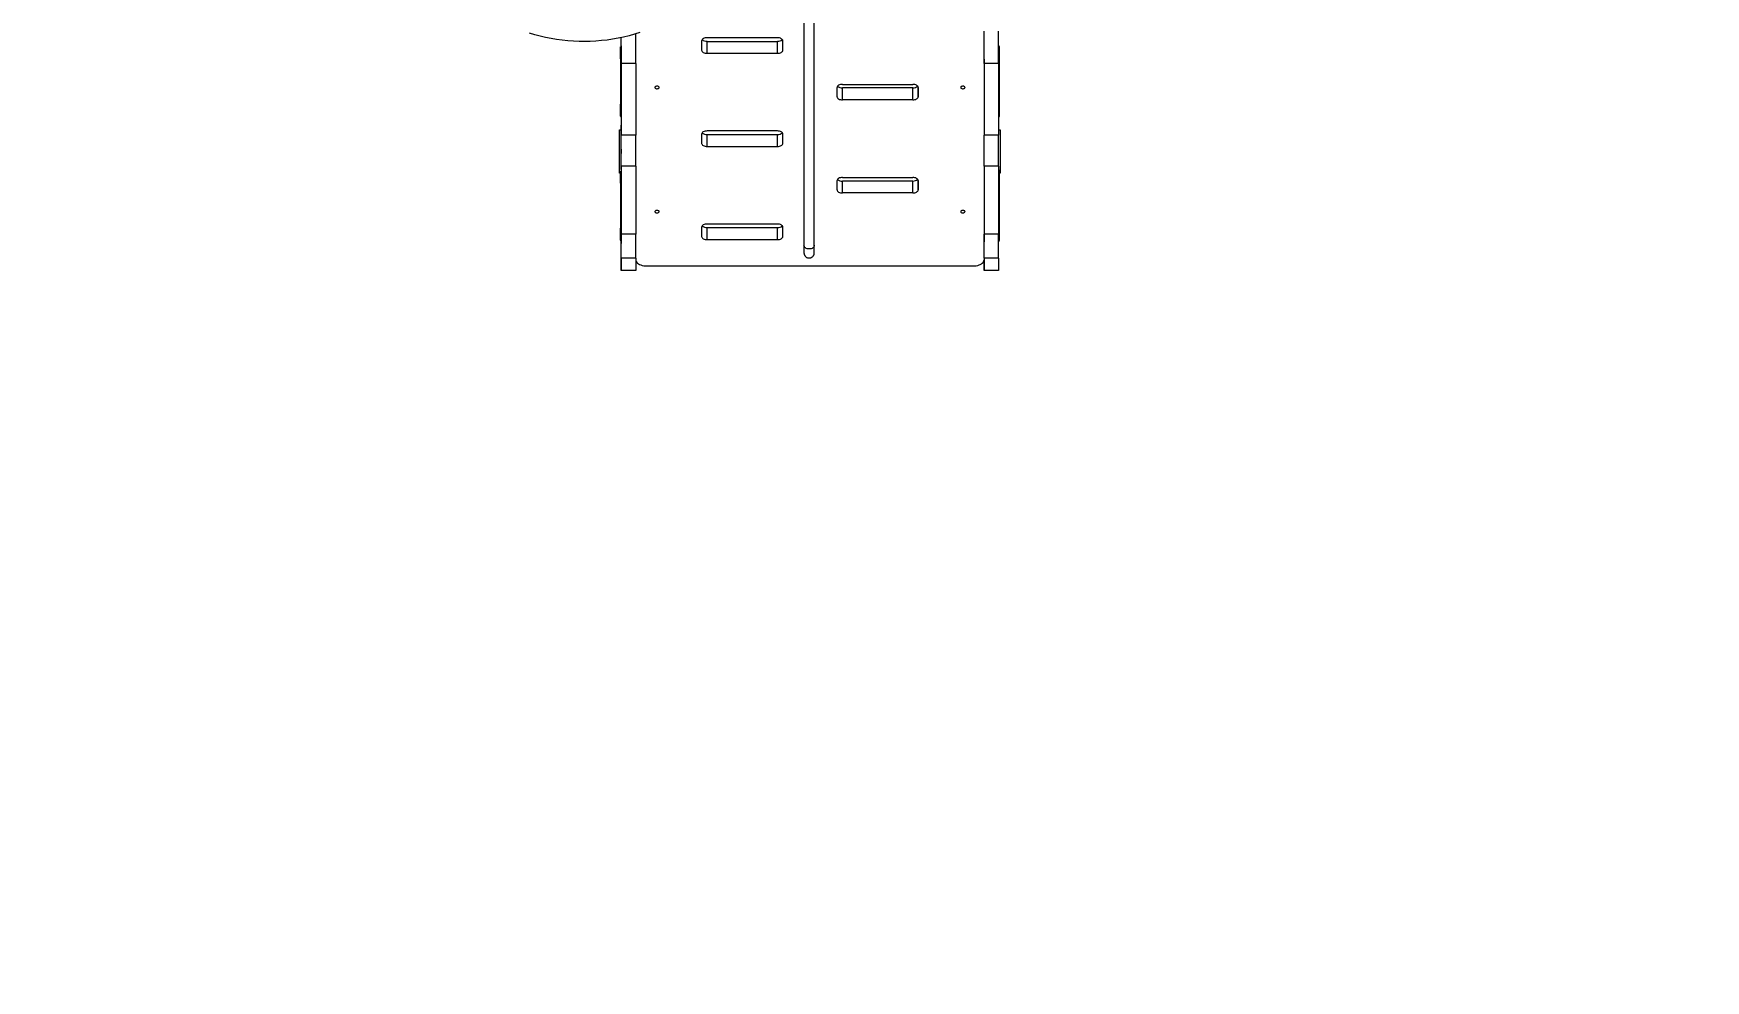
# Model space of a CAD drawing. Header units: millimetres. Extents: x 10665 to 29906, y -6125 to 7364.
# Drawn here: x 13693 to 16781, y -1018 to 731 of the extents above; entities that cross this region are included whole.
import ezdxf

# ---------------------------------------------------------------- set-up
doc = ezdxf.new("R2010")
doc.units = ezdxf.units.MM
for name, color, linetype in [('DIKOM_ОБЪЕКТ', 7, 'Continuous'), ('DIKOM_РАЗМЕР_ЗОНА', 7, 'Continuous'), ('DIKOM_РАЗМЕР_ОБЪЕКТА', 7, 'Continuous')]:
    doc.layers.add(name, color=color, linetype=linetype)
doc.styles.add('style1', font='arial.ttf', dxfattribs={"width": 0.8})
doc.dimstyles.new('1-50', dxfattribs={"dimtxt": 300, "dimasz": 200, "dimexe": 100, "dimexo": 0, "dimgap": 100, "dimtad": 1, "dimdec": 0, "dimtxsty": 'style1', "dimcen": 0, "dimclrd": 7, "dimclre": 7, "dimadec": 1, "dimazin": 2, "dimtfac": 1, "dimtdec": 0, "dimtmove": 1, "dimatfit": 3, "dimfxl": 0, "dimlwd": 25, "dimlwe": 18, "dimarcsym": 0})

# ---------------------------------------------------------------- blocks, each defined once
blk = doc.blocks.new('*D16')
at = {"layer": 'Defpoints', "color": 0, "transparency": 16777216}
for p in [(12665, 4926.5), (12665, 1146.9), (26947.7, -1821.9)]:
    blk.add_point(p, dxfattribs=at)
at = {"layer": 'DIKOM_РАЗМЕР_ОБЪЕКТА', "color": 7, "lineweight": 18, "transparency": 16777216}
for p, q in [((12665, 1146.9), (12665, 5026.5)), ((26947.7, -1821.9), (26947.7, 5026.5))]:
    blk.add_line(p, q, dxfattribs=at)
at = {"layer": 'DIKOM_РАЗМЕР_ОБЪЕКТА', "color": 7, "lineweight": 25, "transparency": 16777216}
blk.add_line((26747.7, 4926.5), (12865, 4926.5), dxfattribs=at)
at = {"layer": 'DIKOM_РАЗМЕР_ОБЪЕКТА', "color": 7, "transparency": 16777216}
for points in [[(12865, 4959.9), (12865, 4893.2), (12665, 4926.5)], [(26747.7, 4959.9), (26747.7, 4893.2), (26947.7, 4926.5)]]:
    blk.add_solid(points, dxfattribs=at)
at = {"layer": 'DIKOM_РАЗМЕР_ОБЪЕКТА', "color": 0, "transparency": 16777216, "insert": (21497, 5179.8), "char_height": 300, "attachment_point": 5, "style": 'style1'}
blk.add_mtext('14300', dxfattribs=at)
blk = doc.blocks.new('*D14')
at = {"layer": 'Defpoints', "color": 0, "transparency": 16777216}
for p in [(28947.7, 6914), (10665, 1629.9), (28947.7, -1535.4)]:
    blk.add_point(p, dxfattribs=at)
at = {"layer": 'DIKOM_РАЗМЕР_ЗОНА', "color": 7, "lineweight": 18, "transparency": 16777216}
for p, q in [((10665, 1629.9), (10665, 7014)), ((28947.7, -1535.4), (28947.7, 7014))]:
    blk.add_line(p, q, dxfattribs=at)
at = {"layer": 'DIKOM_РАЗМЕР_ЗОНА', "color": 7, "lineweight": 25, "transparency": 16777216}
blk.add_line((10865, 6914), (28747.7, 6914), dxfattribs=at)
at = {"layer": 'DIKOM_РАЗМЕР_ЗОНА', "color": 7, "transparency": 16777216}
for points in [[(10865, 6947.4), (10865, 6880.7), (10665, 6914)], [(28747.7, 6947.4), (28747.7, 6880.7), (28947.7, 6914)]]:
    blk.add_solid(points, dxfattribs=at)
at = {"layer": 'DIKOM_РАЗМЕР_ЗОНА', "color": 0, "transparency": 16777216, "insert": (21431.5, 7167.3), "char_height": 300, "attachment_point": 5, "style": 'style1'}
blk.add_mtext('18300', dxfattribs=at)

msp = doc.modelspace()

# ---------------------------------------------------------------- linework, layer by layer
at = {"layer": 'DIKOM_ОБЪЕКТ', "color": 7, "linetype": 'Continuous', "lineweight": 15}
for p, q in [((14778.4, 675.6), (14778.4, 723.6)), ((14778.4, 709), (14778.4, 723.6)), ((14805.4, 675.6), (14805.4, 730.7)), ((14926.9, 717.5), (14926.9, 700.3)), ((15066.9, 723.2), (14936.9, 723.2)), ((14936.9, 694.5), (14936.9, 716.6)), ((14936.9, 716.6), (15066.9, 716.6)), ((15066.9, 694.5), (15066.9, 716.6)), ((15076.9, 700.3), (15076.9, 717.5)), ((15076.9, 700.3), (15076.9, 717.5)), ((15448.4, 675.6), (15448.4, 735.4)), ((15475.4, 675.6), (15475.4, 735.4)), ((14776.9, 684.2), (14776.9, 706.3)), ((14776.9, 684.2), (14776.9, 578.7)), ((14778.4, 708.3), (14778.4, 704.9)), ((14778.4, 704.9), (14778.4, 695.1)), ((14778.4, 695.1), (14778.4, 683.9)), ((14778.4, 683.9), (14778.4, 577.3)), ((14936.9, 694.5), (15066.9, 694.5)), ((15448.4, 683.9), (15448.4, 577.3)), ((15476.9, 684.2), (15476.9, 706.3)), ((15476.9, 578.7), (15476.9, 684.2)), ((14778.4, 675.6), (14778.4, 543.6)), ((14805.4, 675.6), (14778.4, 675.6)), ((15448.4, 675.6), (15448.4, 543.6)), ((15475.4, 675.6), (15448.4, 675.6)), ((15176.9, 614.2), (15176.9, 631.4)), ((15186.9, 637.2), (15316.9, 637.2)), ((15186.9, 608.5), (15186.9, 630.6)), ((15316.9, 630.6), (15186.9, 630.6)), ((15316.9, 608.5), (15316.9, 630.6)), ((15326.9, 614.2), (15326.9, 631.5)), ((15326.9, 631.4), (15326.9, 614.2)), ((14776.9, 578.7), (14776.9, 600.8)), ((15316.9, 608.5), (15186.9, 608.5)), ((14778.4, 577.3), (14778.4, 575.8)), ((14778.4, 576), (14778.4, 562)), ((14778.4, 552.8), (14778.4, 562)), ((15448.4, 577.3), (15448.4, 575.8)), ((14775.4, 473.4), (14775.4, 553.4)), ((14775.4, 553.4), (14775.4, 553.4)), ((14775.4, 473.4), (14775.4, 553.4)), ((14775.4, 553.4), (14778.4, 553.4)), ((14775.4, 553.4), (14778.4, 553.4)), ((14805.4, 543.6), (14778.4, 543.6)), ((14805.4, 486), (14805.4, 543.6)), ((14926.9, 545.4), (14926.9, 528.2)), ((15066.9, 551.2), (14936.9, 551.2)), ((14936.9, 522.5), (14936.9, 544.6)), ((14936.9, 544.6), (15066.9, 544.6)), ((15066.9, 522.5), (15066.9, 544.6)), ((15076.9, 528.2), (15076.9, 545.4)), ((15076.9, 528.2), (15076.9, 545.4)), ((15475.4, 543.6), (15448.4, 543.6)), ((15475.4, 553.4), (15478.4, 553.4)), ((15475.4, 553.4), (15478.4, 553.4)), ((15475.4, 486), (15475.4, 543.6)), ((15478.4, 553.4), (15478.4, 553.4)), ((15478.4, 553.4), (15478.4, 473.4)), ((14778.4, 517.3), (14778.4, 509.3)), ((14778.4, 517.3), (14778.4, 509.3)), ((14936.9, 522.5), (15066.9, 522.5)), ((14775.4, 473.4), (14775.4, 473.4)), ((14776.9, 473.4), (14775.4, 473.4)), ((14776.9, 454.8), (14776.9, 476.9)), ((14776.9, 476.9), (14776.9, 371.4)), ((14778.4, 486), (14778.4, 360.4)), ((14805.4, 486), (14778.4, 486)), ((14778.4, 478.9), (14778.4, 475.5)), ((14778.4, 475.5), (14778.4, 465.7)), ((14778.4, 465.7), (14778.4, 454.5)), ((15186.9, 465.1), (15316.9, 465.1)), ((15448.4, 486), (15448.4, 360.4)), ((15475.4, 486), (15448.4, 486)), ((15476.9, 454.8), (15476.9, 476.9)), ((15478.4, 473.4), (15476.9, 473.4)), ((14776.9, 454.8), (14776.9, 349.3)), ((14778.4, 454.5), (14778.4, 347.9)), ((15176.9, 442.2), (15176.9, 459.4)), ((15186.9, 436.5), (15186.9, 458.6)), ((15316.9, 458.6), (15186.9, 458.6)), ((15316.9, 436.5), (15186.9, 436.5)), ((15316.9, 436.5), (15316.9, 458.6)), ((15326.9, 459.4), (15326.9, 442.2)), ((15326.9, 442.2), (15326.9, 459.4)), ((15448.4, 454.5), (15448.4, 347.9)), ((15476.9, 349.3), (15476.9, 454.8)), ((14776.9, 349.3), (14776.9, 371.4)), ((14926.9, 373.4), (14926.9, 356.2)), ((15066.9, 379.1), (14936.9, 379.1)), ((14936.9, 350.4), (14936.9, 372.6)), ((14936.9, 372.6), (15066.9, 372.6)), ((15066.9, 350.4), (15066.9, 372.6)), ((15076.9, 356.2), (15076.9, 373.4)), ((15076.9, 356.2), (15076.9, 373.4)), ((14778.4, 315.9), (14778.4, 360.4)), ((14805.4, 360.4), (14778.4, 360.4)), ((14778.4, 347.9), (14778.4, 346.4)), ((14778.4, 346.6), (14778.4, 343.4)), ((14778.4, 293.4), (14778.4, 343.4)), ((14805.4, 315.9), (14805.4, 360.4)), ((14936.9, 350.4), (15066.9, 350.4)), ((15115.9, 357.5), (15115.9, 338)), ((15448.4, 315.9), (15448.4, 360.4)), ((15475.4, 360.4), (15448.4, 360.4)), ((15448.4, 347.9), (15448.4, 346.4)), ((15475.4, 315.9), (15475.4, 360.4)), ((14778.4, 315.9), (14778.4, 293.4)), ((14805.4, 315.9), (14778.4, 315.9)), ((14805.4, 315.9), (14805.4, 293.4)), ((15475.4, 315.9), (15448.4, 315.9)), ((15448.4, 293.4), (15448.4, 313.1)), ((15475.4, 315.9), (15475.4, 293.4)), ((14778.4, 293.4), (14778.4, 293.4)), ((14805.4, 293.4), (14778.4, 293.4)), ((14825.4, 301.7), (15428.4, 301.7)), ((15448.4, 293.4), (15448.4, 293.4)), ((15475.4, 293.4), (15448.4, 293.4))]:
    msp.add_line(p, q, dxfattribs=at)
at = {"layer": 'DIKOM_ОБЪЕКТ', "color": 7, "linetype": 'Continuous', "lineweight": 15, "flags": 128}
for points in [[(14812.6, 733), (14802.8, 729.9), (14792.9, 727.1), (14782.8, 724.6), (14772.7, 722.4), (14762.5, 720.6), (14752.2, 719.1), (14741.9, 717.9), (14731.5, 717), (14721.2, 716.4), (14710.8, 716.2), (14700.4, 716.3), (14690, 716.7), (14679.6, 717.5), (14669.2, 718.5), (14659, 719.9), (14648.7, 721.7), (14638.6, 723.7), (14628.5, 726.1), (14618.5, 728.8), (14608.7, 731.7)], [(14936.9, 723.2), (14935, 723.1), (14933.1, 722.8), (14931.4, 722.2), (14929.9, 721.5), (14928.6, 720.6), (14927.7, 719.7), (14927.1, 718.6), (14926.9, 717.5)], [(15076.9, 717.5), (15076.7, 718.6), (15076.2, 719.7), (15075.2, 720.6), (15074, 721.5), (15072.5, 722.2), (15070.8, 722.8), (15068.9, 723.1), (15066.9, 723.2)], [(14926.9, 700.3), (14927.1, 699.1), (14927.7, 698.1), (14928.6, 697.1), (14929.9, 696.2), (14931.4, 695.5), (14933.1, 695), (14935, 694.6), (14936.9, 694.5)], [(15066.9, 694.5), (15068.9, 694.6), (15070.8, 695), (15072.5, 695.5), (15074, 696.2), (15075.2, 697.1), (15076.2, 698.1), (15076.7, 699.1), (15076.9, 700.3)], [(14805.4, 675.6), (14805.4, 667.6), (14805.4, 659.7), (14805.4, 652), (14805.4, 644.5), (14805.4, 637.2), (14805.4, 630), (14805.4, 623.1), (14805.4, 616.4), (14805.4, 610), (14805.4, 603.8), (14805.4, 597.8), (14805.4, 592.1), (14805.4, 586.7), (14805.4, 581.5), (14805.4, 576.7), (14805.4, 572.2), (14805.4, 567.9), (14805.4, 564), (14805.4, 560.4), (14805.4, 557.1), (14805.4, 554.1), (14805.4, 551.5), (14805.4, 549.2), (14805.4, 547.3), (14805.4, 545.7), (14805.4, 544.5), (14805.4, 543.6)], [(15475.4, 675.6), (15475.4, 667.6), (15475.4, 659.7), (15475.4, 652), (15475.4, 644.5), (15475.4, 637.2), (15475.4, 630), (15475.4, 623.1), (15475.4, 616.4), (15475.4, 610), (15475.4, 603.8), (15475.4, 597.8), (15475.4, 592.1), (15475.4, 586.7), (15475.4, 581.5), (15475.4, 576.7), (15475.4, 572.2), (15475.4, 567.9), (15475.4, 564), (15475.4, 560.4), (15475.4, 557.1), (15475.4, 554.1), (15475.4, 551.5), (15475.4, 549.2), (15475.4, 547.3), (15475.4, 545.7), (15475.4, 544.5), (15475.4, 543.6)], [(14848.4, 631.4), (14848.2, 632.1), (14847.7, 632.7), (14846.9, 633.2), (14845.9, 633.6), (14844.7, 633.7), (14843.5, 633.7), (14842.4, 633.4), (14841.5, 633), (14840.8, 632.4), (14840.5, 631.8), (14840.5, 631.1), (14840.8, 630.4), (14841.5, 629.9), (14842.4, 629.5), (14843.5, 629.2), (14844.7, 629.2), (14845.9, 629.3), (14846.9, 629.6), (14847.7, 630.1), (14848.2, 630.8), (14848.4, 631.4)], [(15186.9, 637.2), (15185, 637.1), (15183.1, 636.7), (15181.4, 636.2), (15179.9, 635.5), (15178.6, 634.6), (15177.7, 633.6), (15177.1, 632.6), (15176.9, 631.4)], [(15326.9, 631.4), (15326.7, 632.6), (15326.2, 633.6), (15325.2, 634.6), (15324, 635.5), (15322.5, 636.2), (15320.8, 636.7), (15318.9, 637.1), (15316.9, 637.2)], [(15413.4, 631.4), (15413.2, 632.1), (15412.7, 632.7), (15411.9, 633.2), (15410.9, 633.6), (15409.7, 633.7), (15408.5, 633.7), (15407.4, 633.4), (15406.5, 633), (15405.8, 632.4), (15405.5, 631.8), (15405.5, 631.1), (15405.8, 630.4), (15406.5, 629.9), (15407.4, 629.5), (15408.5, 629.2), (15409.7, 629.2), (15410.9, 629.3), (15411.9, 629.6), (15412.7, 630.1), (15413.2, 630.8), (15413.4, 631.4)], [(15176.9, 614.2), (15177.1, 613.1), (15177.7, 612), (15178.6, 611), (15179.9, 610.2), (15181.4, 609.5), (15183.1, 608.9), (15185, 608.6), (15186.9, 608.5)], [(15316.9, 608.5), (15318.9, 608.6), (15320.8, 608.9), (15322.5, 609.5), (15324, 610.2), (15325.2, 611), (15326.2, 612), (15326.7, 613.1), (15326.9, 614.2)], [(14778.4, 479.6), (14778.4, 479.8), (14778.4, 485.5), (14778.4, 491.1), (14778.4, 496.6), (14778.4, 502), (14778.4, 507.2), (14778.4, 512.2), (14778.4, 517), (14778.4, 521.6), (14778.4, 525.9), (14778.4, 530.1), (14778.4, 533.9), (14778.4, 537.5), (14778.4, 540.8), (14778.4, 543.9), (14778.4, 546.6), (14778.4, 549), (14778.4, 551), (14778.4, 552.8)], [(14778.4, 486), (14778.4, 491.5), (14778.4, 496.9), (14778.4, 502), (14778.4, 507), (14778.4, 511.7), (14778.4, 516.1), (14778.4, 520.3), (14778.4, 524.1), (14778.4, 527.7), (14778.4, 530.9), (14778.4, 533.8), (14778.4, 536.3), (14778.4, 538.5), (14778.4, 540.4), (14778.4, 541.8), (14778.4, 542.9), (14778.4, 543.6)], [(14936.9, 551.2), (14935, 551), (14933.1, 550.7), (14931.4, 550.2), (14929.9, 549.5), (14928.6, 548.6), (14927.7, 547.6), (14927.1, 546.5), (14926.9, 545.4)], [(14926.9, 528.2), (14927.1, 527.1), (14927.7, 526), (14928.6, 525), (14929.9, 524.2), (14931.4, 523.4), (14933.1, 522.9), (14935, 522.6), (14936.9, 522.5)], [(15076.9, 545.4), (15076.7, 546.5), (15076.2, 547.6), (15075.2, 548.6), (15074, 549.5), (15072.5, 550.2), (15070.8, 550.7), (15068.9, 551), (15066.9, 551.2)], [(15066.9, 522.5), (15068.9, 522.6), (15070.8, 522.9), (15072.5, 523.4), (15074, 524.2), (15075.2, 525), (15076.2, 526), (15076.7, 527.1), (15076.9, 528.2)], [(15448.4, 486), (15448.4, 491.5), (15448.4, 496.9), (15448.4, 502), (15448.4, 507), (15448.4, 511.7), (15448.4, 516.1), (15448.4, 520.3), (15448.4, 524.1), (15448.4, 527.7), (15448.4, 530.9), (15448.4, 533.8), (15448.4, 536.3), (15448.4, 538.5), (15448.4, 540.4), (15448.4, 541.8), (15448.4, 542.9), (15448.4, 543.6)], [(14805.4, 486), (14805.4, 478), (14805.4, 470.3), (14805.4, 462.7), (14805.4, 455.3), (14805.4, 448.1), (14805.4, 441.1), (14805.4, 434.4), (14805.4, 427.8), (14805.4, 421.5), (14805.4, 415.5), (14805.4, 409.8), (14805.4, 404.3), (14805.4, 399.1), (14805.4, 394.2), (14805.4, 389.5), (14805.4, 385.2), (14805.4, 381.3), (14805.4, 377.6), (14805.4, 374.2), (14805.4, 371.2), (14805.4, 368.6), (14805.4, 366.2), (14805.4, 364.3), (14805.4, 362.6), (14805.4, 361.4), (14805.4, 360.4)], [(15186.9, 465.1), (15185, 465), (15183.1, 464.7), (15181.4, 464.2), (15179.9, 463.5), (15178.6, 462.6), (15177.7, 461.6), (15177.1, 460.5), (15176.9, 459.4)], [(15326.9, 459.4), (15326.7, 460.5), (15326.2, 461.6), (15325.2, 462.6), (15324, 463.5), (15322.5, 464.2), (15320.8, 464.7), (15318.9, 465), (15316.9, 465.1)], [(15475.4, 486), (15475.4, 478), (15475.4, 470.3), (15475.4, 462.7), (15475.4, 455.3), (15475.4, 448.1), (15475.4, 441.1), (15475.4, 434.4), (15475.4, 427.8), (15475.4, 421.5), (15475.4, 415.5), (15475.4, 409.8), (15475.4, 404.3), (15475.4, 399.1), (15475.4, 394.2), (15475.4, 389.5), (15475.4, 385.2), (15475.4, 381.3), (15475.4, 377.6), (15475.4, 374.2), (15475.4, 371.2), (15475.4, 368.6), (15475.4, 366.2), (15475.4, 364.3), (15475.4, 362.6), (15475.4, 361.4), (15475.4, 360.4)], [(15176.9, 442.2), (15177.1, 441.1), (15177.7, 440), (15178.6, 439), (15179.9, 438.1), (15181.4, 437.4), (15183.1, 436.9), (15185, 436.6), (15186.9, 436.5)], [(15316.9, 436.5), (15318.9, 436.6), (15320.8, 436.9), (15322.5, 437.4), (15324, 438.1), (15325.2, 439), (15326.2, 440), (15326.7, 441.1), (15326.9, 442.2)], [(14848.4, 402.1), (14848.2, 402.7), (14847.7, 403.3), (14846.9, 403.8), (14845.9, 404.2), (14844.7, 404.3), (14843.5, 404.3), (14842.4, 404), (14841.5, 403.6), (14840.8, 403.1), (14840.5, 402.4), (14840.5, 401.7), (14840.8, 401.1), (14841.5, 400.5), (14842.4, 400.1), (14843.5, 399.8), (14844.7, 399.8), (14845.9, 399.9), (14846.9, 400.3), (14847.7, 400.8), (14848.2, 401.4), (14848.4, 402.1)], [(15413.4, 402.1), (15413.2, 402.7), (15412.7, 403.3), (15411.9, 403.8), (15410.9, 404.2), (15409.7, 404.3), (15408.5, 404.3), (15407.4, 404), (15406.5, 403.6), (15405.8, 403.1), (15405.5, 402.4), (15405.5, 401.7), (15405.8, 401.1), (15406.5, 400.5), (15407.4, 400.1), (15408.5, 399.8), (15409.7, 399.8), (15410.9, 399.9), (15411.9, 400.3), (15412.7, 400.8), (15413.2, 401.4), (15413.4, 402.1)], [(14936.9, 379.1), (14935, 379), (14933.1, 378.7), (14931.4, 378.2), (14929.9, 377.4), (14928.6, 376.6), (14927.7, 375.6), (14927.1, 374.5), (14926.9, 373.4)], [(15076.9, 373.4), (15076.7, 374.5), (15076.2, 375.6), (15075.2, 376.6), (15074, 377.4), (15072.5, 378.2), (15070.8, 378.7), (15068.9, 379), (15066.9, 379.1)], [(14926.9, 356.2), (14927.1, 355.1), (14927.7, 354), (14928.6, 353), (14929.9, 352.1), (14931.4, 351.4), (14933.1, 350.9), (14935, 350.6), (14936.9, 350.4)], [(15066.9, 350.4), (15068.9, 350.6), (15070.8, 350.9), (15072.5, 351.4), (15074, 352.1), (15075.2, 353), (15076.2, 354), (15076.7, 355.1), (15076.9, 356.2)], [(15134.9, 339.9), (15134.9, 339.9), (15134.7, 338.6), (15134.2, 337.3), (15133.3, 336.1), (15132.1, 335.1), (15130.7, 334.2), (15129.1, 333.6), (15127.3, 333.2), (15125.4, 333.1), (15123.6, 333.2), (15121.8, 333.6), (15120.1, 334.2), (15118.7, 335.1), (15117.5, 336.1), (15116.6, 337.3), (15116.1, 338.6), (15115.9, 339.9)], [(14805.4, 313.2), (14805.6, 311.5), (14806.2, 309.9), (14807.2, 308.4), (14808.6, 307), (14810.3, 305.7), (14812.3, 304.5), (14814.6, 303.5), (14817.1, 302.7), (14819.8, 302.2), (14822.6, 301.8), (14825.4, 301.7)], [(15428.4, 301.7), (15431.3, 301.8), (15434.1, 302.2), (15436.7, 302.7), (15439.2, 303.5), (15441.5, 304.5), (15443.5, 305.7), (15445.2, 307), (15446.6, 308.4), (15447.6, 309.9), (15448.2, 311.5), (15448.4, 313.2)], [(15448.4, 315.9), (15448.4, 312.2), (15448.4, 308.9), (15448.4, 305.8), (15448.4, 303), (15448.4, 300.5), (15448.4, 298.4), (15448.4, 296.6), (15448.4, 295.2), (15448.4, 294.2), (15448.4, 293.6), (15448.4, 293.4)]]:
    msp.add_lwpolyline(points, dxfattribs=at)
at = {"layer": 'DIKOM_ОБЪЕКТ', "color": 7, "linetype": 'Continuous', "lineweight": 15}
for centre, radius, start, end in [((14936.1, 728.5), 11.8, 226.1372, 273.9925), ((15067.8, 728.5), 11.8, 266.0013, 313.8678), ((14780.6, 683.9), 3.66, 125.9188, 175.5021), ((15473.3, 706), 3.65, 4.4497, 54.0984), ((15473.3, 683.9), 3.65, 4.4719, 54.0761), ((15186.1, 642.4), 11.8, 226.1339, 273.997), ((15317.7, 642.4), 11.8, 266.006, 313.863), ((14780.6, 579), 3.65, 184.482, 234.0972), ((15473.3, 579), 3.66, 305.922, 355.4989), ((14936.1, 556.4), 11.8, 225.8906, 274.0268), ((15067.7, 556.4), 11.8, 266.0066, 313.8663), ((15473.3, 476.6), 3.65, 4.4525, 54.0999), ((14780.6, 454.5), 3.66, 125.9228, 175.5003), ((15186.1, 470.4), 11.9, 226.149, 273.9832), ((15317.7, 470.4), 11.8, 266.0008, 313.8683), ((15473.3, 454.5), 3.65, 4.4511, 54.0991), ((14936.1, 384.4), 11.8, 225.8924, 274.0249), ((15067.7, 384.4), 11.9, 266.0182, 313.8522), ((14780.6, 349.6), 3.64, 184.4034, 234.1736), ((15473.3, 349.6), 3.64, 308.4092, 355.4702)]:
    msp.add_arc(centre, radius, start, end, dxfattribs=at)
for points, knots in [([(15115.9, 1019.7), (15115.9, 1019.5), (15115.9, 1018.1), (15115.9, 1015.3), (15115.9, 1010.9), (15115.9, 1006.3), (15115.9, 1001.3), (15115.9, 996), (15115.9, 990.5), (15115.9, 984.6), (15115.9, 978.4), (15115.9, 971.8), (15115.9, 965), (15115.9, 957.9), (15115.9, 950.5), (15115.9, 942.7), (15115.9, 934.7), (15115.9, 926.4), (15115.9, 917.7), (15115.9, 908.8), (15115.9, 899.6), (15115.9, 890), (15115.9, 880.2), (15115.9, 870.1), (15115.9, 859.6), (15115.9, 848.9), (15115.9, 837.9), (15115.9, 826.6), (15115.9, 815), (15115.9, 803.2), (15115.9, 791), (15115.9, 778.6), (15115.9, 765.9), (15115.9, 752.8), (15115.9, 739.6), (15115.9, 726), (15115.9, 712.2), (15115.9, 698), (15115.9, 683.7), (15115.9, 669), (15115.9, 654.1), (15115.9, 638.9), (15115.9, 623.4), (15115.9, 607.7), (15115.9, 591.7), (15115.9, 575.5), (15115.9, 559), (15115.9, 542.3), (15115.9, 525.3), (15115.9, 508), (15115.9, 490.5), (15115.9, 472.7), (15115.9, 454.8), (15115.9, 436.5), (15115.9, 418), (15115.9, 399.3), (15115.9, 380.4), (15115.9, 361.5), (15115.9, 348), (15115.9, 340.9), (15115.9, 339.9)], [0, 0, 0, 0, 0.002013, 0.019804, 0.037595, 0.055387, 0.073178, 0.090969, 0.108761, 0.126552, 0.144343, 0.162135, 0.179926, 0.197717, 0.215508, 0.2333, 0.251091, 0.268882, 0.286674, 0.304465, 0.322256, 0.340048, 0.357839, 0.37563, 0.393421, 0.411213, 0.429004, 0.446795, 0.464587, 0.482378, 0.500169, 0.51796, 0.535752, 0.553543, 0.571334, 0.589126, 0.606917, 0.624708, 0.642499, 0.660291, 0.678082, 0.695873, 0.713665, 0.731456, 0.749247, 0.767039, 0.78483, 0.802621, 0.820412, 0.838204, 0.855995, 0.873786, 0.891578, 0.909369, 0.92716, 0.944951, 0.962743, 0.980534, 0.997389, 1, 1, 1, 1]), ([(15134.9, 339.9), (15134.9, 343.3), (15134.9, 353.3), (15134.9, 369.5), (15134.9, 388.6), (15134.9, 407.4), (15134.9, 426.1), (15134.9, 444.4), (15134.9, 462.6), (15134.9, 480.4), (15134.9, 498.1), (15134.9, 515.5), (15134.9, 532.6), (15134.9, 549.5), (15134.9, 566.2), (15134.9, 582.6), (15134.9, 598.7), (15134.9, 614.5), (15134.9, 630.2), (15134.9, 645.5), (15134.9, 660.6), (15134.9, 675.4), (15134.9, 689.9), (15134.9, 704.2), (15134.9, 718.2), (15134.9, 731.9), (15134.9, 745.3), (15134.9, 758.5), (15134.9, 771.4), (15134.9, 784), (15134.9, 796.3), (15134.9, 808.3), (15134.9, 820.1), (15134.9, 831.5), (15134.9, 842.7), (15134.9, 853.6), (15134.9, 864.2), (15134.9, 874.5), (15134.9, 884.5), (15134.9, 894.2), (15134.9, 903.6), (15134.9, 912.7), (15134.9, 921.5), (15134.9, 930), (15134.9, 938.2), (15134.9, 946.1), (15134.9, 953.7), (15134.9, 961), (15134.9, 968), (15134.9, 974.7), (15134.9, 981.1), (15134.9, 987.1), (15134.9, 992.9), (15134.9, 998.3), (15134.9, 1003.4), (15134.9, 1006.5), (15134.9, 1008)], [0, 0, 0, 0, 0.009841, 0.028539, 0.047238, 0.065936, 0.084635, 0.103333, 0.122032, 0.14073, 0.159429, 0.178127, 0.196826, 0.215524, 0.234222, 0.252921, 0.271619, 0.290318, 0.309016, 0.327715, 0.346413, 0.365112, 0.38381, 0.402509, 0.421207, 0.439905, 0.458604, 0.477302, 0.496001, 0.514699, 0.533398, 0.552096, 0.570795, 0.589493, 0.608191, 0.62689, 0.645588, 0.664287, 0.682985, 0.701684, 0.720382, 0.739081, 0.757779, 0.776477, 0.795176, 0.813874, 0.832573, 0.851271, 0.86997, 0.888668, 0.907367, 0.926065, 0.944763, 0.963462, 0.98216, 1, 1, 1, 1]), ([(15115.9, 339.9), (15115.9, 339.4), (15115.9, 338.1), (15115.9, 335.9), (15115.9, 333.7), (15115.9, 331.7), (15115.9, 330), (15115.9, 328.5), (15115.9, 327.4), (15115.9, 326.6), (15115.9, 326.1), (15115.9, 326), (15115.9, 325.9), (15115.9, 325.9), (15115.9, 325.9)], [0, 0, 0, 0, 0.055064, 0.159766, 0.264488, 0.369211, 0.473931, 0.578652, 0.683373, 0.78809, 0.892804, 0.986483, 0.999341, 1, 1, 1, 1]), ([(15115.9, 338), (15115.9, 337.5), (15115.9, 336.2), (15115.9, 334.3), (15115.9, 332.2), (15115.9, 330.4), (15115.9, 328.9), (15115.9, 327.7), (15115.9, 326.8), (15115.9, 326.1), (15115.9, 326), (15115.9, 325.9), (15115.9, 326), (15115.9, 325.9), (15115.9, 325.9), (15115.9, 325.6), (15115.9, 325.1), (15116, 324.3), (15116.3, 323.4), (15116.7, 322.1), (15117.3, 320.8), (15118.3, 319.6), (15119.4, 318.5), (15120.7, 317.6), (15122.1, 316.9), (15123.7, 316.5), (15125.4, 316.4), (15127.1, 316.5), (15128.6, 316.9), (15130, 317.6), (15131.3, 318.4), (15132.3, 319.3), (15133.1, 320.3), (15133.8, 321.3), (15134.2, 322.3), (15134.6, 323.2), (15134.8, 324.1), (15134.9, 324.8), (15134.9, 325.3), (15134.9, 325.6), (15134.9, 325.8), (15134.9, 325.9), (15134.9, 325.9), (15134.9, 325.9), (15134.9, 325.9), (15134.9, 325.9), (15134.9, 325.9), (15134.9, 325.9), (15134.9, 326.2), (15134.9, 326.7), (15134.9, 327.6), (15134.9, 328.8), (15134.9, 330.4), (15134.9, 332.1), (15134.9, 334.2), (15134.9, 336.5), (15134.9, 338.5), (15134.9, 339.7), (15134.9, 339.9)], [0, 0, 0, 0, 0.020187, 0.058572, 0.096964, 0.135357, 0.173749, 0.212142, 0.250534, 0.288929, 0.327326, 0.336941, 0.341995, 0.342196, 0.34239, 0.34282, 0.348581, 0.356488, 0.366956, 0.377216, 0.393959, 0.408812, 0.423084, 0.438182, 0.453688, 0.469417, 0.48526, 0.502021, 0.517746, 0.532588, 0.546623, 0.559877, 0.572349, 0.583975, 0.594667, 0.60429, 0.612659, 0.619544, 0.624697, 0.627969, 0.629456, 0.629694, 0.629851, 0.630029, 0.630327, 0.63102, 0.633634, 0.645585, 0.682003, 0.720449, 0.758846, 0.79724, 0.835633, 0.874026, 0.912418, 0.950811, 0.989202, 1, 1, 1, 1])]:
    msp.add_open_spline(points, degree=3, knots=knots, dxfattribs=at)

# ---------------------------------------------------------------- dimensions: what is measured, and where the dimension line sits
at = {"layer": 'DIKOM_РАЗМЕР_ЗОНА'}
dim = msp.add_linear_dim(base=(28947.7, 6914), p1=(10665, 1629.9), p2=(28947.7, -1535.4), text='18300', dimstyle='1-50', override={"dimscale": 1, "dimtix": 0, "dimtofl": 1, "dimtmove": 1, "dimatfit": 3}, dxfattribs=at)
dim.commit()
dim.dimension.update_dxf_attribs({"geometry": '*D14', "text_midpoint": (21431.5, 6914), "dimtype": 160})
at = {"layer": 'DIKOM_РАЗМЕР_ОБЪЕКТА'}
dim = msp.add_linear_dim(base=(12665, 4926.5), p1=(26947.7, -1821.9), p2=(12665, 1146.9), angle=180, text='14300', dimstyle='1-50', override={"dimscale": 1, "dimtix": 0, "dimtofl": 1, "dimtmove": 1, "dimatfit": 3}, dxfattribs=at)
dim.commit()
dim.dimension.update_dxf_attribs({"geometry": '*D16', "text_midpoint": (21497, 4926.5), "dimtype": 160})

doc.saveas('drawing.dxf')
